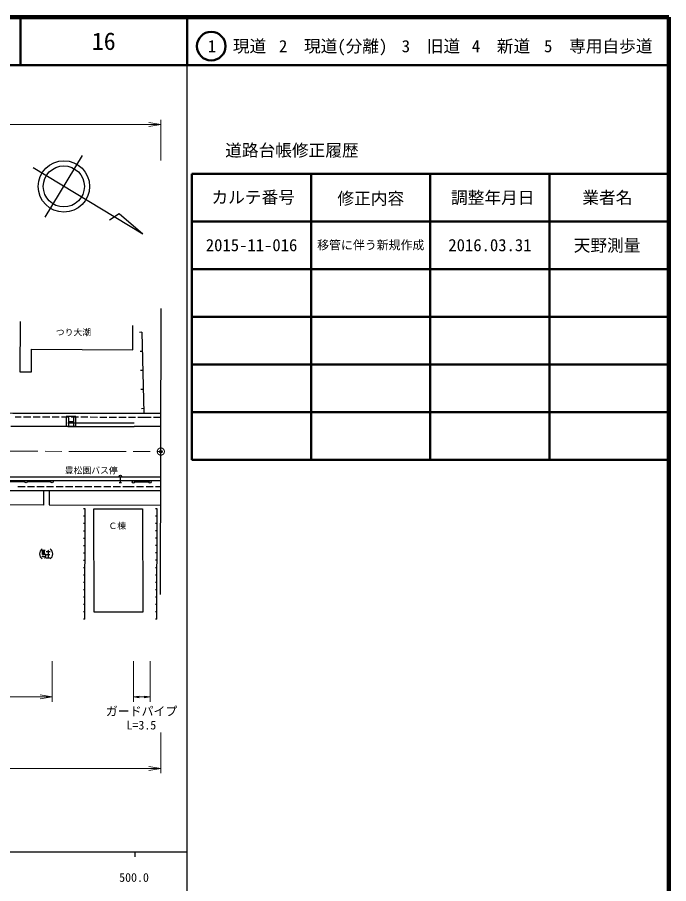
# Model space of a CAD drawing. Units: millimetres, scale not verified. Extents: x 40000 to 680000, y 20000 to 380000.
# Drawn here: x 543361 to 680000, y 198357 to 380000 of the extents above; entities that cross this region are included whole.
import ezdxf
from ezdxf.enums import TextEntityAlignment as Align

# ---------------------------------------------------------------- set-up
doc = ezdxf.new("R2010")
doc.units = ezdxf.units.MM
doc.header["$LTSCALE"] = 1000
doc.header["$PDMODE"] = 32
doc.header["$PDSIZE"] = 500
doc.linetypes.add('CHAIN', pattern=[18.5, 12, -1.5, 3.5, -1.5])
for name, color, linetype, lineweight in [('M-BGD', 7, 'Continuous', 25), ('M-BMK', 2, 'CHAIN', 13), ('M-BMK-OTRS', 5, 'Continuous', 25), ('M-BMK-ROW', 30, 'Continuous', 25), ('M-BMK-SRVR', 3, 'Continuous', 25), ('M-STR-HTXT', 7, 'Continuous', 13), ('M-STR-STRC', 7, 'Continuous', 25), ('M-TTL', 2, 'Continuous', 140), ('M-TTL-BAND', 7, 'Continuous', 25), ('M-TTL-FRAM', 2, 'Continuous', 50), ('M-TTL-LINE', 7, 'Continuous', 50)]:
    doc.layers.add(name, color=color, linetype=linetype, lineweight=lineweight)
doc.layers.add('M-OTRS', color=6, linetype='Continuous')
doc.layers.add('M-TTL-TXT', color=7, linetype='Continuous')
doc.styles.add('ＭＳ ゴシック', font='')
doc.styles.get('ＭＳ ゴシック').set_extended_font_data('MS Gothic')

# ---------------------------------------------------------------- blocks, each defined once
blk = doc.blocks.new('open_arrow')
at = {"color": 0, "linetype": 'Continuous', "lineweight": -2}
blk.add_lwpolyline([(7.5, 1.25), (0, 0), (7.5, -1.25)], dxfattribs=at)

msp = doc.modelspace()

# ---------------------------------------------------------------- linework, layer by layer
at = {"layer": 'M-BGD'}
for p, q in [((543982, 316246), (543907, 305692)), ((567561, 310284), (567603, 315365)), ((569511, 313955), (569011, 313943)), ((569511, 313955), (569907, 296988)), ((546337, 305681), (546360, 310458)), ((546360, 310458), (567561, 310284)), ((569604, 309956), (569105, 309944)), ((543907, 305692), (546337, 305681)), ((569698, 305957), (569198, 305946)), ((569791, 301958), (569291, 301947)), ((569884, 297959), (569384, 297948)), ((542917, 296225), (544162, 296224)), ((542918, 297025), (569907, 296988)), ((544662, 296223), (546162, 296221)), ((546662, 296220), (548162, 296218)), ((548662, 296218), (550162, 296215)), ((550662, 296215), (552162, 296213)), ((552662, 296212), (554162, 296210)), ((554662, 296209), (556162, 296207)), ((556662, 296207), (558162, 296204)), ((558662, 296204), (560162, 296202)), ((560662, 296201), (562162, 296199)), ((562662, 296198), (564162, 296196)), ((564662, 296195), (566162, 296193)), ((566662, 296193), (568162, 296191)), ((568662, 296190), (569907, 296188)), ((569907, 296988), (573482, 296992)), ((569907, 296188), (571444, 296190)), ((571944, 296191), (573480, 296192)), ((553927, 294947), (567857, 294981)), ((565000, 282500), (565000, 283500)), ((500651, 282942), (573456, 282904)), ((544984, 281572), (543484, 281574)), ((546984, 281570), (545484, 281572)), ((548984, 281567), (547484, 281569)), ((550984, 281565), (549484, 281567)), ((552984, 281562), (551484, 281564)), ((554984, 281559), (553484, 281561)), ((556984, 281557), (555484, 281559)), ((558984, 281554), (557484, 281556)), ((560984, 281552), (559484, 281554)), ((562984, 281549), (561484, 281551)), ((564984, 281547), (563484, 281548)), ((564750, 282500), (565250, 282500)), ((566775, 281544), (565484, 281546)), ((566774, 280744), (529691, 280792)), ((548864, 280592), (548878, 277749)), ((550074, 280587), (550038, 277769)), ((573451, 280733), (566774, 280744)), ((567864, 281542), (566775, 281544)), ((569864, 281539), (568364, 281542)), ((571864, 281536), (570364, 281538)), ((573453, 281533), (572364, 281535)), ((548878, 277749), (500820, 277808)), ((550038, 277769), (573446, 277739)), ((557568, 276924), (557268, 276924)), ((557551, 253789), (557568, 276924)), ((559410, 276956), (569647, 276983)), ((559466, 255256), (559410, 276956)), ((569647, 276983), (569703, 255283)), ((572674, 276950), (572374, 276950)), ((572657, 253814), (572674, 276950)), ((557567, 275382), (557267, 275382)), ((572673, 275407), (572373, 275407)), ((557566, 273839), (557266, 273840)), ((572672, 273865), (572372, 273865)), ((557564, 270755), (557264, 270755)), ((557565, 272297), (557265, 272297)), ((572670, 270780), (572370, 270780)), ((572671, 272322), (572371, 272323)), ((557563, 269212), (557263, 269213)), ((572668, 269238), (572368, 269238)), ((548620, 267119), (548503, 266829)), ((548617, 267355), (548617, 268293)), ((548617, 268293), (549203, 268293)), ((548617, 268002), (549148, 268002)), ((548617, 267708), (549144, 267708)), ((549325, 267355), (548617, 267355)), ((548737, 267121), (548798, 266829)), ((548914, 267119), (548972, 266831)), ((548915, 268293), (548915, 267355)), ((549031, 267119), (549148, 266884)), ((549267, 266760), (549325, 267051)), ((549325, 267051), (549325, 267355)), ((549445, 268002), (550266, 268002)), ((549445, 268002), (550260, 268002)), ((549503, 267355), (550202, 267355)), ((549736, 268358), (549911, 268063)), ((549849, 268002), (549849, 266650)), ((557561, 267670), (557261, 267670)), ((572667, 267695), (572367, 267695)), ((549034, 266654), (549144, 266592)), ((549144, 266592), (549267, 266760)), ((549442, 266650), (550257, 266650)), ((557560, 266128), (557260, 266128)), ((572666, 266153), (572366, 266153)), ((557559, 264585), (557259, 264585)), ((572665, 264610), (572365, 264611)), ((557558, 263043), (557258, 263043)), ((572664, 263068), (572364, 263068)), ((557556, 259958), (557256, 259958)), ((557557, 261500), (557257, 261501)), ((572662, 259983), (572362, 259984)), ((572663, 261526), (572363, 261526)), ((557555, 258416), (557255, 258416)), ((572661, 258441), (572361, 258441)), ((557554, 256873), (557254, 256874)), ((572659, 256899), (572359, 256899)), ((557553, 255331), (557253, 255331)), ((569703, 255283), (559466, 255256)), ((572658, 255356), (572358, 255356)), ((557551, 253789), (557251, 253789)), ((572657, 253814), (572357, 253814))]:
    msp.add_line(p, q, dxfattribs=at)
msp.add_circle((565000, 283750), 250, dxfattribs=at)
for centre, start, end in [((549277, 267502), 123.85503, 236.14497), ((549549, 267502), 303.85503, 56.14497)]:
    msp.add_arc(centre, 1264, start, end, dxfattribs=at)
at = {"layer": 'M-BMK'}
msp.add_line((443198, 289207), (573467, 288963), dxfattribs=at)
msp.add_circle((573467, 288963), 750, dxfattribs=at)
at = {"layer": 'M-BMK-OTRS'}
for p, q in [((573467, 288963), (573523, 318963)), ((573411, 258963), (573467, 288963))]:
    msp.add_line(p, q, dxfattribs=at)
at = {"layer": 'M-BMK-ROW'}
for points in [[(319396, 297192), (371699, 297194), (375888, 297115), (386099, 297124), (406712, 297121), (430036, 297099), (436344, 297101), (468810, 297112), (472869, 297095), (514108, 297073), (524106, 297065), (528222, 297056), (542387, 297027), (573482, 296992)], [(496301, 280791), (499198, 280794), (529691, 280792), (573451, 280733)]]:
    msp.add_lwpolyline(points, dxfattribs=at)
at = {"layer": 'M-BMK-SRVR'}
for p, q in [((549219, 338091), (557024, 350998)), ((569716, 334510), (546668, 348446)), ((564742, 338777), (562705, 337490)), ((569716, 334510), (564742, 338777))]:
    msp.add_line(p, q, dxfattribs=at)
for radius in [5387, 4309]:
    msp.add_circle((553122, 344544), radius, dxfattribs=at)
at = {"layer": 'M-OTRS'}
msp.add_point((573467, 288963), dxfattribs=at)
at = {"layer": 'M-STR-HTXT'}
for p, q in [((573482, 350000), (573482, 358500)), ((472869, 357500), (573482, 357500)), ((550651, 245000), (550651, 236500)), ((567701, 245000), (567701, 236500)), ((571201, 245000), (571201, 236500)), ((501651, 237500), (550651, 237500)), ((567701, 237500), (571201, 237500)), ((573451, 230033), (573451, 221533)), ((480234, 222533), (573451, 222533))]:
    msp.add_line(p, q, dxfattribs=at)
at = {"layer": 'M-STR-STRC'}
for p, q in [((555603, 296285), (553603, 296285)), ((553603, 296285), (553603, 294285)), ((555134, 296080), (555134, 294375)), ((555603, 294285), (555603, 296285)), ((553603, 294285), (555603, 294285)), ((554143, 294370), (554143, 296069)), ((554143, 295285), (555134, 295285)), ((553929, 294197), (542032, 294225)), ((553929, 294197), (567859, 294231)), ((573477, 294215), (567859, 294231)), ((500651, 283692), (573457, 283654)), ((544956, 282619), (540012, 282622)), ((550401, 282616), (545456, 282619)), ((567951, 282607), (570951, 282606))]:
    msp.add_line(p, q, dxfattribs=at)
for centre in [(545206, 282619), (550651, 282616), (567701, 282607), (571201, 282606)]:
    msp.add_circle(centre, 250, dxfattribs=at)
at = {"layer": 'M-TTL'}
for p, q in [((680000, 380000), (40000, 380000)), ((680000, 20000), (680000, 380000))]:
    msp.add_line(p, q, dxfattribs=at)
at = {"layer": 'M-TTL-BAND'}
for p, q in [((579000, 20000), (579000, 370000)), ((40000, 205000), (579000, 205000)), ((568000, 205000), (568000, 204000))]:
    msp.add_line(p, q, dxfattribs=at)
at = {"layer": 'M-TTL-FRAM'}
for p, q in [((580000, 347197), (580000, 287197)), ((580000, 347197), (680000, 347197)), ((580000, 287197), (680000, 287197))]:
    msp.add_line(p, q, dxfattribs=at)
at = {"layer": 'M-TTL-LINE'}
for p, q in [((543997, 380000), (543997, 370000)), ((579000, 380000), (579000, 370000)), ((40000, 370000), (680000, 370000)), ((605000, 347197), (605000, 287197)), ((630000, 347197), (630000, 287197)), ((655000, 347197), (655000, 287197)), ((580000, 337197), (680000, 337197)), ((580000, 327197), (680000, 327197)), ((580000, 317197), (680000, 317197)), ((580000, 307197), (680000, 307197)), ((580000, 297197), (680000, 297197))]:
    msp.add_line(p, q, dxfattribs=at)
msp.add_circle((584031, 373958), 3000, dxfattribs=at)

# ---------------------------------------------------------------- block references
at = {"layer": 'M-STR-HTXT', "rotation": 180}
for p, xscale, yscale in [((573482, 357500), 333, 333), ((550651, 237500), 333, 333), ((571201, 237500), 160, 160), ((573451, 222533), 333, 333)]:
    msp.add_blockref('open_arrow', p, dxfattribs=dict(at, xscale=xscale, yscale=yscale))
at = {"layer": 'M-STR-HTXT', "xscale": 160, "yscale": 160}
msp.add_blockref('open_arrow', (567701, 237500), dxfattribs=at)

# ---------------------------------------------------------------- texts
at = {"layer": 'M-BGD', "style": 'ＭＳ ゴシック'}
for s, p in [('つり大潮', (555139, 313958)), ('豊松園バス停', (558866, 285000)), ('Ｃ棟', (564325, 273365))]:
    msp.add_text(s, height=1320, dxfattribs=at).set_placement(p, align=Align.MIDDLE_CENTER)
at = {"layer": 'M-STR-HTXT', "style": 'ＭＳ ゴシック'}
msp.add_text('ガードパイプ', height=1833, dxfattribs=at).set_placement((569428, 234496), align=Align.MIDDLE_CENTER)
msp.add_text('L=3.5', height=1833, dxfattribs=at).set_placement((569384, 230137), align=Align.BOTTOM_CENTER)
at = {"layer": 'M-TTL-BAND', "style": 'ＭＳ ゴシック'}
msp.add_text('500.0', height=1833, dxfattribs=at).set_placement((567844, 198195), align=Align.BOTTOM_CENTER)
at = {"layer": 'M-TTL-TXT', "style": 'ＭＳ ゴシック'}
for s, height, p in [('16', 3666, (561497, 375000)), ('1\u3000現道', 2566, (589448, 373958)), ('2\u3000現道(分離)', 2566, (609619, 373958)), ('3\u3000旧道', 2566, (630121, 373958)), ('4\u3000新道', 2566, (644824, 373958)), ('5\u3000専用自歩道', 2566, (665228, 373958)), ('道路台帳修正履歴', 2566, (600968, 352113)), ('カルテ番号', 2566, (592839, 342277)), ('修正内容', 2566, (617509, 342023)), ('調整年月日', 2566, (643089, 342197)), ('業者名', 2566, (667134, 342197)), ('2015-11-016', 2566, (592500, 332245)), ('移管に伴う新規作成', 1833, (617500, 332245)), ('2016.03.31', 2566, (642500, 332245)), ('天野測量', 2566, (667077, 332189))]:
    msp.add_text(s, height=height, dxfattribs=at).set_placement(p, align=Align.MIDDLE_CENTER)

doc.saveas('drawing.dxf')
